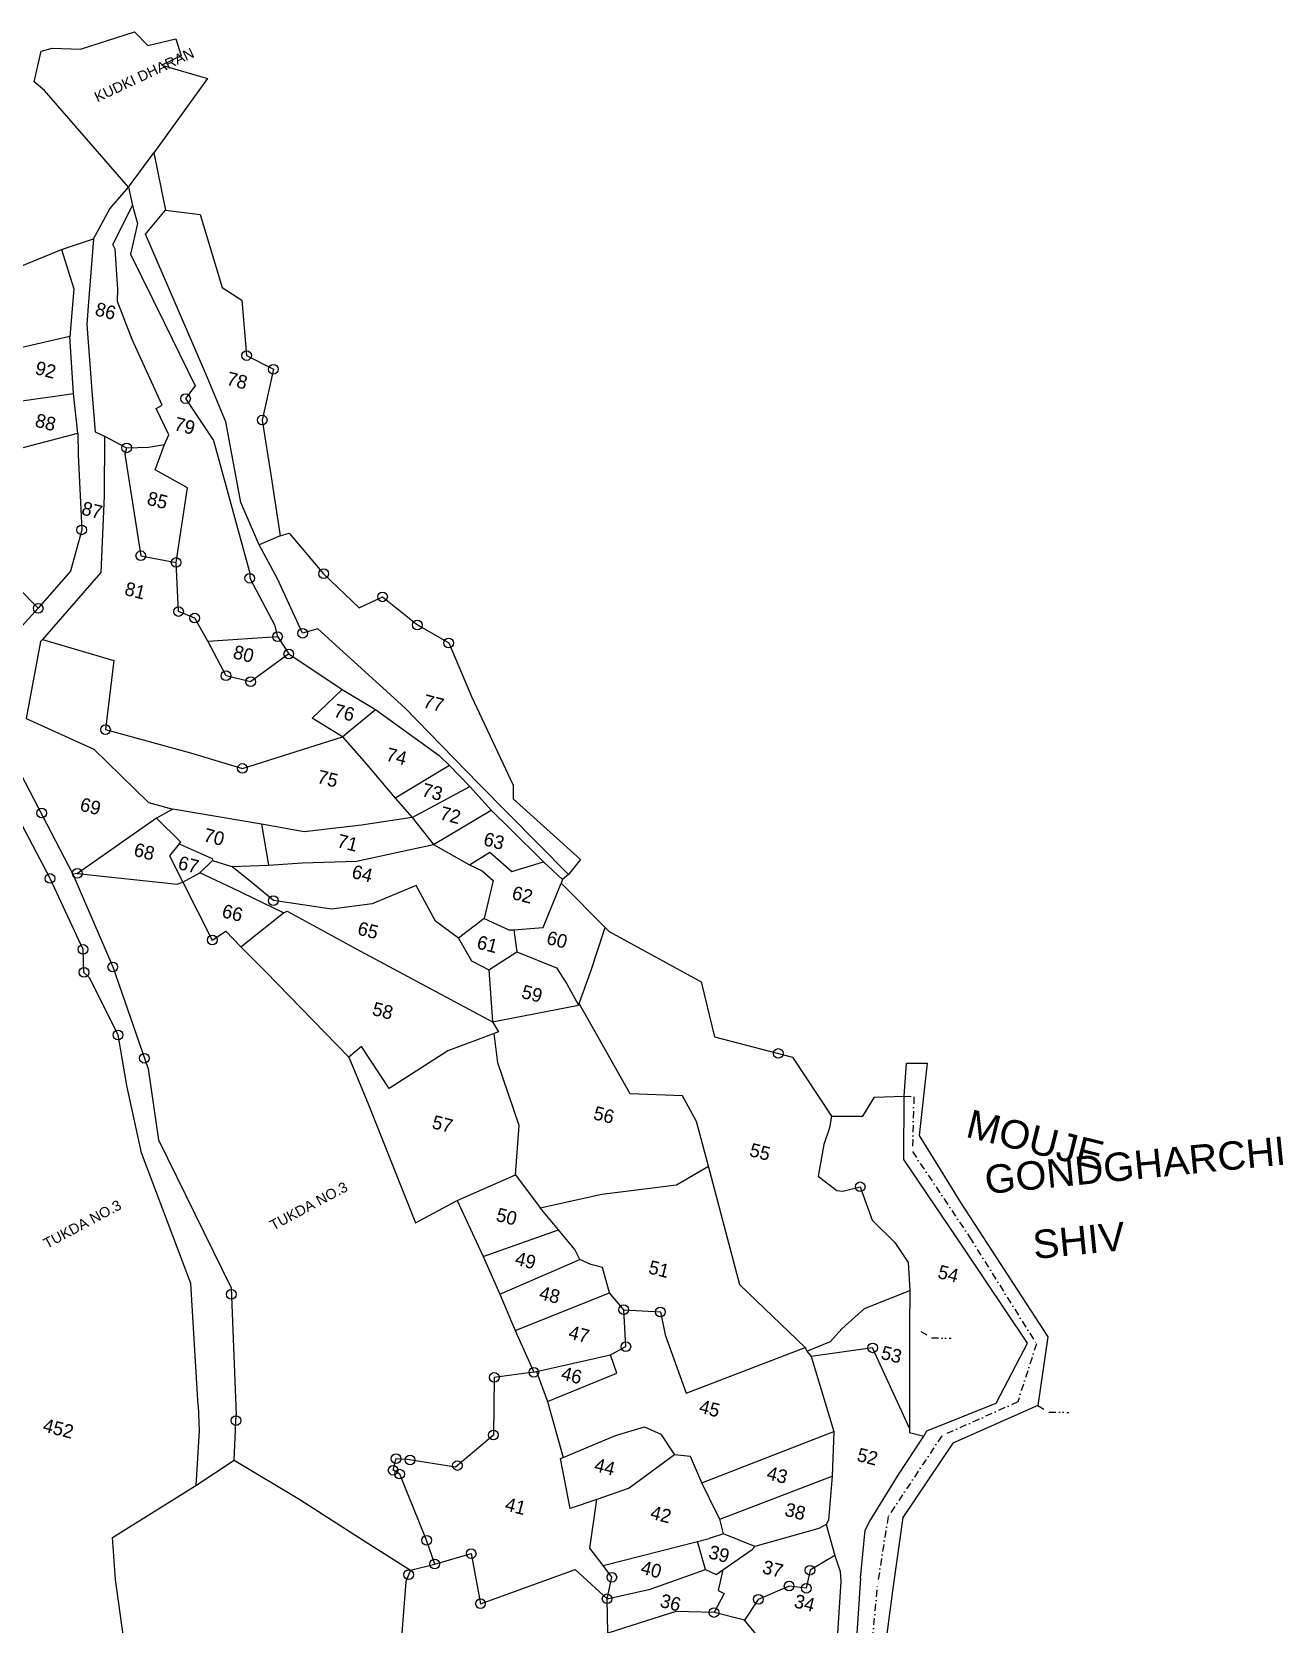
# Model space of a CAD drawing. Header units: metres. Extents: x 286922 to 289737, y 2012093 to 2016046.
# Drawn here: x 288843 to 289737, y 2013415 to 2014553 of the extents above; entities that cross this region are included whole.
import ezdxf
from ezdxf.enums import TextEntityAlignment as Align

# ---------------------------------------------------------------- set-up
doc = ezdxf.new("R2010")
doc.units = ezdxf.units.M
doc.header["$MEASUREMENT"] = 0
doc.linetypes.add('DASHDOT', pattern=[1, 0.5, -0.25, 0, -0.25])
doc.linetypes.add('DIVIDE', pattern=[1.25, 0.5, -0.25, 0, -0.25, 0, -0.25])
for name, color, linetype in [('OFF', 1, 'Continuous'), ('POLY_PARCEL', 6, 'Continuous'), ('POLY_ROAD', 30, 'Continuous'), ('POLY_WATER', 4, 'Continuous'), ('TEXT_MAPIN', 7, 'Continuous'), ('TEXT_MAPOUT', 7, 'Continuous'), ('TEXT_PARCEL', 7, 'Continuous'), ('V_BOUND_LINE', 7, 'Continuous'), ('V_BOUND_STREAM_LINE', 7, 'DASHDOT'), ('V_DIVIDE_LINE', 7, 'DIVIDE')]:
    doc.layers.add(name, color=color, linetype=linetype)
doc.styles.get("Standard").update_dxf_attribs({"font": 'arial.ttf'})
doc.styles.add('TEXT_MAP', font='', dxfattribs={"height": 2.5})
doc.styles.get('TEXT_MAP').set_extended_font_data('Kruti Dev 050')

msp = doc.modelspace()

# ---------------------------------------------------------------- linework, layer by layer
for centre in [(288996.6847803536, 2014321.856539308), (289015.8548583533, 2014312.102888909), (288953.0702828384, 2014291.142332047), (289007.8390956699, 2014275.749817765), (288911.0235985436, 2014255.932294803), (288878.9049104449, 2014197.339953838), (288921.1385983991, 2014178.800587571), (288946.3708557992, 2014174.030346198), (288998.9660553984, 2014162.755349843), (289051.6934478013, 2014166.015598405), (288847.8346577569, 2014141.287964483), (288948.0676399908, 2014138.969188007), (289093.7941257687, 2014149.449795872), (288959.6287912707, 2014134.273119311), (289118.6623048945, 2014129.373968594), (289018.7992281709, 2014121.053955554), (289036.7229360795, 2014123.472593947), (289141.0924249379, 2014116.492573247), (289026.8348354051, 2014108.641490996), (288982.0295152896, 2014093.109950806), (288999.575658665, 2014088.838325023), (288895.9356784682, 2014054.573067351), (288993.7133272483, 2014026.865772704), (288850.3891574864, 2013994.967098453), (288856.2702915443, 2013948.239064863), (288875.8476692578, 2013951.884323733), (289015.8488012164, 2013932.403120737), (288972.1643582918, 2013904.234342641), (288879.9023041729, 2013897.523003417), (288880.5151377596, 2013881.141082649), (288901.1456891948, 2013885.029177117), (288904.8840268397, 2013836.452894354), (289376.5089821484, 2013823.197319174), (288923.7023625835, 2013819.806398082), (289434.9827764115, 2013727.907725301), (288985.8262643769, 2013651.136352947), (289266.0995114372, 2013640.132095498), (289292.2357946649, 2013638.507807636), (289267.5972864089, 2013613.722813469), (289443.8656337866, 2013612.85113826), (289201.8821872831, 2013595.374660955), (289173.5928580982, 2013591.716575966), (288989.1131434803, 2013560.911833388), (289173.0090627876, 2013550.580326725), (289101.367684441, 2013525.402592232), (289103.4925064188, 2013533.711308495), (289113.4890624075, 2013532.735452497), (289147.2919544607, 2013528.773237425), (289106.0353032582, 2013522.628187226), (289125.2582180968, 2013475.348589256), (289131.0401128761, 2013458.378774128), (289157.1082564367, 2013465.880776535), (289112.4549274816, 2013450.830185761), (289257.6053306253, 2013448.964408222), (289399.1500849683, 2013454.005362812), (289254.2240777705, 2013433.543985166), (289384.2258729254, 2013442.646943841), (289396.4807336367, 2013441.093693975), (289163.7568058468, 2013430.03667964), (289330.5692766774, 2013423.748141696), (289362.1763958923, 2013433.110708446)]:
    msp.add_circle(centre, 3.453921778540963)
at = {"layer": 'OFF'}
msp.add_line((289468.1009184535, 2013816.227871279), (289482.8908427499, 2013816.161819414), dxfattribs=at)
at = {"layer": 'POLY_PARCEL'}
for p, q in [((288901.214917987, 2014401.186485926), (288915.1313474781, 2014429.044699236)), ((288887.2981872186, 2014405.189769536), (288883.6221557073, 2014357.225638421)), ((288864.5298512412, 2014397.717785958), (288873.2324993986, 2014369.632871808)), ((288902.7873143738, 2014397.981441839), (288901.214917987, 2014401.186485926)), ((288904.7408843313, 2014369.283386544), (288902.7873143738, 2014397.981441839)), ((288873.2324993986, 2014369.632871808), (288870.5152439344, 2014335.36817244)), ((288904.5237264744, 2014360.570423566), (288904.7408843313, 2014369.283386544)), ((288915.0616971022, 2014333.310293863), (288904.5237264744, 2014360.570423566)), ((288883.6221557073, 2014357.225638421), (288882.6949923105, 2014344.106208665)), ((288882.6949923105, 2014344.106208665), (288886.0521900306, 2014296.661324295)), ((288870.5152439344, 2014335.36817244), (288835.2725291703, 2014327.392075409)), ((288873.1025183725, 2014294.829760237), (288870.5152439344, 2014335.36817244)), ((288936.4580725878, 2014286.368289326), (288915.0616971022, 2014333.310293863)), ((288831.1711307811, 2014288.810091565), (288873.1025183725, 2014294.829760237)), ((288876.1714761255, 2014266.396986356), (288873.1025183725, 2014294.829760237)), ((288886.0521900306, 2014296.661324295), (288888.5703974835, 2014267.260570075)), ((288932.1415249752, 2014284.068579495), (288936.4580725878, 2014286.368289326)), ((288941.0859580633, 2014265.156797969), (288932.1415249752, 2014284.068579495)), ((288827.949129612, 2014253.891087356), (288876.1714761255, 2014266.396986356)), ((288876.1714761255, 2014266.396986356), (288876.408009054, 2014250.864940198)), ((288888.5703974835, 2014267.260570075), (288895.1737119241, 2014264.298287068)), ((288895.1737119241, 2014264.298287068), (288894.9273641016, 2014221.60302201)), ((288895.1737119241, 2014264.298287068), (288911.0235985436, 2014255.932294803)), ((288911.0235985436, 2014255.932294803), (288926.5241866648, 2014256.299771327)), ((288926.5241866648, 2014256.299771327), (288938.0868978534, 2014258.380965619)), ((288931.3082037635, 2014240.104300209), (288938.0868978534, 2014258.380965619)), ((288938.0868978534, 2014258.380965619), (288941.0859580633, 2014265.156797969)), ((288876.408009054, 2014250.864940198), (288878.9049104449, 2014197.339953838)), ((288911.0235985436, 2014255.932294803), (288909.7504023161, 2014251.424407665)), ((288909.7504023161, 2014251.424407665), (288921.1385983991, 2014178.800587571)), ((288954.5126750842, 2014227.249545055), (288931.3082037635, 2014240.104300209)), ((288946.3708557992, 2014174.030346198), (288954.5126750842, 2014227.249545055)), ((288894.9273641016, 2014221.60302201), (288892.6497223643, 2014166.958153232)), ((288878.9049104449, 2014197.339953838), (288871.0092295244, 2014167.866729186)), ((289020.6064788483, 2014192.988100185), (289005.658408503, 2014186.729733896)), ((288812.2774676858, 2014177.227844763), (288847.8346577569, 2014141.287964483)), ((288921.1385983991, 2014178.800587571), (288946.3708557992, 2014174.030346198)), ((288871.0092295244, 2014167.866729186), (288847.8346577569, 2014141.287964483)), ((288892.6497223643, 2014166.958153232), (288850.8047689007, 2014119.059259317)), ((288948.0676399908, 2014138.969188007), (288946.3708557992, 2014174.030346198)), ((288847.8346577569, 2014141.287964483), (288829.5196570063, 2014121.080865017)), ((288959.6287912707, 2014134.273119311), (288948.0676399908, 2014138.969188007)), ((288969.1016713852, 2014117.757845273), (288959.6287912707, 2014134.273119311)), ((288969.1016713852, 2014117.757845273), (289018.7992281709, 2014121.053955554)), ((288849.4239671755, 2014117.47108784), (288839.2611323011, 2014062.45734133)), ((288850.8047689007, 2014119.059259317), (288849.4239671755, 2014117.47108784)), ((288850.8047689007, 2014119.059259317), (288901.8660582727, 2014103.988820407)), ((288982.0295152896, 2014093.109950806), (288969.1016713852, 2014117.757845273)), ((289026.8348354051, 2014108.641490996), (288999.575658665, 2014088.838325023)), ((288901.8660582727, 2014103.988820407), (288895.9356784682, 2014054.573067351)), ((288999.575658665, 2014088.838325023), (288982.0295152896, 2014093.109950806)), ((289043.4427114901, 2014062.687744665), (289065.0616329614, 2014083.30424469)), ((289068.8192053175, 2014052.567278324), (289088.7386466365, 2014069.037253845)), ((288839.2611323011, 2014062.45734133), (288887.6625503271, 2014040.607746887)), ((288895.9356784682, 2014054.573067351), (288956.6959307236, 2014037.979520426)), ((289065.1234059891, 2014049.415954336), (289043.4427114901, 2014062.687744665)), ((289065.1234059891, 2014049.415954336), (289068.8192053175, 2014052.567278324)), ((288887.6625503271, 2014040.607746887), (288926.5598841953, 2014002.493457302)), ((288993.7133272483, 2014026.865772704), (289065.1234059891, 2014049.415954336)), ((289065.1234059891, 2014049.415954336), (289082.2456284328, 2014029.860423661)), ((288956.6959307236, 2014037.979520426), (288993.7133272483, 2014026.865772704)), ((289082.2456284328, 2014029.860423661), (289102.8783761968, 2014005.677963762)), ((289141.5548179038, 2014028.888600023), (289102.8783761968, 2014005.677963762)), ((289114.8535508572, 2013991.702614085), (289156.2445383444, 2014013.886089361)), ((288926.5598841953, 2014002.493457302), (288943.9421264461, 2013997.803236501)), ((288943.9421264461, 2013997.803236501), (288932.4443961954, 2013991.372717513)), ((289007.3481085881, 2013986.955675906), (288943.9421264461, 2013997.803236501)), ((289102.8783761968, 2014005.677963762), (289114.8535508572, 2013991.702614085)), ((289130.1917520417, 2013972.482235395), (289171.4571887294, 2013997.031326621)), ((288932.4443961954, 2013991.372717513), (288875.8476692578, 2013951.884323733)), ((288932.4443961954, 2013991.372717513), (288949.5530794907, 2013974.424133237)), ((289037.8994938271, 2013981.524458335), (289007.3481085881, 2013986.955675906)), ((289007.3481085881, 2013986.955675906), (289012.2900148048, 2013957.750631096)), ((289078.8365380625, 2013986.384306994), (289037.8994938271, 2013981.524458335)), ((289114.8535508572, 2013991.702614085), (289078.8365380625, 2013986.384306994)), ((289114.8535508572, 2013991.702614085), (289130.1917520417, 2013972.482235395)), ((288948.5251890401, 2013973.091904517), (288941.6650955944, 2013964.431992604)), ((288949.5530794907, 2013974.424133237), (288948.5251890401, 2013973.091904517)), ((288948.5251890401, 2013973.091904517), (288971.9909295595, 2013962.405728776)), ((289075.1172001194, 2013960.61719926), (289130.1917520417, 2013972.482235395)), ((289130.1917520417, 2013972.482235395), (289155.8063359004, 2013957.863497217)), ((288941.6650955944, 2013964.431992604), (288951.2008846404, 2013945.649860854)), ((288963.2838250906, 2013952.160087393), (288972.3216081735, 2013960.960780207)), ((288971.9909295595, 2013962.405728776), (288972.3216081735, 2013960.960780207)), ((288972.3216081735, 2013960.960780207), (288986.2134014081, 2013956.896906471)), ((289036.4670622619, 2013959.497691366), (289075.1172001194, 2013960.61719926)), ((289155.8063359004, 2013957.863497217), (289170.505407846, 2013967.04145347)), ((289170.505407846, 2013967.04145347), (289186.1299426942, 2013953.323220158)), ((288875.8476692578, 2013951.884323733), (288872.6858914415, 2013951.431035513)), ((288875.8476692578, 2013951.884323733), (288947.1387858051, 2013944.222989387)), ((288951.2008846404, 2013945.649860854), (288963.2838250906, 2013952.160087393)), ((288986.6548390749, 2013941.405328524), (288963.2838250906, 2013952.160087393)), ((288986.2134014081, 2013956.896906471), (289012.2900148048, 2013957.750631096)), ((289000.7766230925, 2013945.180637489), (288986.2134014081, 2013956.896906471)), ((289012.2900148048, 2013957.750631096), (289036.4670622619, 2013959.497691366)), ((289155.8063359004, 2013957.863497217), (289165.059289688, 2013953.660740932)), ((289165.059289688, 2013953.660740932), (289172.8738241597, 2013946.689669636)), ((289186.1299426942, 2013953.323220158), (289208.7002853003, 2013960.147963433)), ((288947.1387858051, 2013944.222989387), (288951.2008846404, 2013945.649860854)), ((288951.2008846404, 2013945.649860854), (288972.1643582918, 2013904.234342641)), ((289022.998811621, 2013923.774992813), (288986.6548390749, 2013941.405328524)), ((289015.8488012164, 2013932.403120737), (289000.7766230925, 2013945.180637489)), ((289117.7552051781, 2013943.290020236), (289086.276419018, 2013930.174321809)), ((289131.6049019138, 2013917.669427392), (289117.7552051781, 2013943.290020236)), ((289172.8738241597, 2013946.689669636), (289166.3878177936, 2013919.706826386)), ((289208.5768663208, 2013913.218774935), (289221.416310142, 2013944.851311908)), ((289057.2843729511, 2013926.272518774), (289015.8488012164, 2013932.403120737)), ((289086.276419018, 2013930.174321809), (289057.2843729511, 2013926.272518774)), ((288992.6940398748, 2013899.302497965), (289022.998811621, 2013923.774992813)), ((289022.998811621, 2013923.774992813), (289025.6275865541, 2013924.967930345)), ((289025.6275865541, 2013924.967930345), (289077.9797577046, 2013896.386843808)), ((289148.0642374507, 2013905.506214879), (289131.6049019138, 2013917.669427392)), ((289166.3878177936, 2013919.706826386), (289148.0642374507, 2013905.506214879)), ((289166.3878177936, 2013919.706826386), (289183.905852021, 2013911.470620465)), ((288972.1643582918, 2013904.234342641), (288981.8943116047, 2013910.505054013)), ((288981.8943116047, 2013910.505054013), (288992.6940398748, 2013899.302497965)), ((289148.0642374507, 2013905.506214879), (289157.3204645214, 2013889.297938816)), ((289183.905852021, 2013911.470620465), (289187.4992345748, 2013911.461143363)), ((289187.4992345748, 2013911.461143363), (289208.5768663208, 2013913.218774935)), ((289187.4992345748, 2013911.461143363), (289189.8268695973, 2013895.803682098)), ((289242.5146399272, 2013882.0717208), (289252.9230200229, 2013913.193783318)), ((289010.1495657484, 2013881.818423856), (288992.6940398748, 2013899.302497965)), ((289077.9797577046, 2013896.386843808), (289172.4493248943, 2013845.704155298)), ((289169.6966480641, 2013882.986970013), (289189.8268695973, 2013895.803682098)), ((289189.8268695973, 2013895.803682098), (289218.0217987257, 2013884.335577579)), ((289069.7334939812, 2013820.620848882), (289010.1495657484, 2013881.818423856)), ((289157.3204645214, 2013889.297938816), (289169.6966480641, 2013882.986970013)), ((289169.6966480641, 2013882.986970013), (289172.4493248943, 2013845.704155298)), ((289218.0217987257, 2013884.335577579), (289225.4948524599, 2013872.930740803)), ((289234.2543521867, 2013858.830356902), (289242.5146399272, 2013882.0717208)), ((289225.4948524599, 2013872.930740803), (289233.8557376897, 2013857.632376087)), ((289233.8557376897, 2013857.632376087), (289234.2543521867, 2013858.830356902)), ((289270.6437014512, 2013794.306203476), (289234.2543521867, 2013858.830356902)), ((289172.4493248943, 2013845.704155298), (289233.8557376897, 2013857.632376087)), ((289173.4174145284, 2013837.582401608), (289140.3784001234, 2013825.184966954)), ((289172.4493248943, 2013845.704155298), (289176.6763026467, 2013838.77431753)), ((289176.6763026467, 2013838.77431753), (289173.4174145284, 2013837.582401608)), ((289176.1310567302, 2013816.603998459), (289173.4174145284, 2013837.582401608)), ((289078.8526404323, 2013828.290335812), (289069.7334939812, 2013820.620848882)), ((289098.4335265195, 2013798.232685445), (289078.8526404323, 2013828.290335812)), ((289140.3784001234, 2013825.184966954), (289098.4335265195, 2013798.232685445)), ((289069.7334939812, 2013820.620848882), (289083.4793716815, 2013787.227680643)), ((289191.3751167522, 2013771.682855144), (289176.1310567302, 2013816.603998459)), ((289308.0296752859, 2013793.013593476), (289270.6437014512, 2013794.306203476)), ((289317.9526376976, 2013774.563937543), (289308.0296752859, 2013793.013593476)), ((289083.4793716815, 2013787.227680643), (289117.4286975329, 2013702.165101833)), ((289414.3984633049, 2013778.402383896), (289413.037578334, 2013769.96137208)), ((289188.7171205381, 2013736.460614697), (289191.3751167522, 2013771.682855144)), ((289326.6689135395, 2013742.578120741), (289317.9526376976, 2013774.563937543)), ((289413.037578334, 2013769.96137208), (289408.9619514943, 2013758.220597489)), ((289408.9619514943, 2013758.220597489), (289404.9227890706, 2013735.473072294)), ((289147.1527145957, 2013718.21795304), (289188.7171205381, 2013736.460614697)), ((289188.7171205381, 2013736.460614697), (289206.3036542108, 2013712.935361926)), ((289303.8500016237, 2013729.407208859), (289326.6689135395, 2013742.578120741)), ((289348.9477131877, 2013657.982633954), (289326.6689135395, 2013742.578120741)), ((289404.9227890706, 2013735.473072294), (289418.3165558875, 2013725.331825732)), ((289206.3036542108, 2013712.935361926), (289250.3612456067, 2013722.723077501)), ((289250.3612456067, 2013722.723077501), (289303.8500016237, 2013729.407208859)), ((289418.3165558875, 2013725.331825732), (289422.6325359757, 2013724.775529503)), ((289422.6325359757, 2013724.775529503), (289434.9827764115, 2013727.907725301)), ((289434.9827764115, 2013727.907725301), (289443.5237028095, 2013704.073342862)), ((289117.4286975329, 2013702.165101833), (289147.1527145957, 2013718.21795304)), ((289147.1527145957, 2013718.21795304), (289165.7402761024, 2013678.08140859)), ((289219.5550513329, 2013697.138291453), (289206.3036542108, 2013712.935361926)), ((289443.5237028095, 2013704.073342862), (289459.7344754149, 2013688.190889727)), ((289165.7402761024, 2013678.08140859), (289219.5550513329, 2013697.138291453)), ((289231.2411820654, 2013683.22635586), (289219.5550513329, 2013697.138291453)), ((289459.7344754149, 2013688.190889727), (289469.2105922925, 2013673.855203492)), ((289165.7402761024, 2013678.08140859), (289177.6607832637, 2013651.230384165)), ((289177.6607832637, 2013651.230384165), (289234.7113446706, 2013676.071769306)), ((289234.7113446706, 2013676.071769306), (289231.2411820654, 2013683.22635586)), ((289242.5041811803, 2013672.52791375), (289234.7113446706, 2013676.071769306)), ((289250.845122911, 2013670.356992266), (289242.5041811803, 2013672.52791375)), ((289255.840834116, 2013652.092934209), (289250.845122911, 2013670.356992266)), ((289469.2105922925, 2013673.855203492), (289470.323243786, 2013653.805636601)), ((289395.6803146302, 2013613.032096055), (289348.9477131877, 2013657.982633954)), ((289438.1033359427, 2013640.961898628), (289470.323243786, 2013653.805636601)), ((289470.323243786, 2013653.805636601), (289470.1188091441, 2013628.223366841)), ((289177.6607832637, 2013651.230384165), (289188.6251065196, 2013625.180681076)), ((289188.6251065196, 2013625.180681076), (289255.840834116, 2013652.092934209)), ((289266.0995114372, 2013640.132095498), (289255.840834116, 2013652.092934209)), ((289267.5972864089, 2013613.722813469), (289266.0995114372, 2013640.132095498)), ((289266.0995114372, 2013640.132095498), (289292.2357946649, 2013638.507807636)), ((289292.2357946649, 2013638.507807636), (289295.6367540527, 2013622.169886629)), ((289421.9353664424, 2013626.356746947), (289438.1033359427, 2013640.961898628)), ((289188.6251065196, 2013625.180681076), (289201.8821872831, 2013595.374660955)), ((289295.6367540527, 2013622.169886629), (289310.7349996598, 2013580.501620567)), ((289413.8322606161, 2013617.451910191), (289421.9353664424, 2013626.356746947)), ((289470.1188091441, 2013628.223366841), (289470.2652918221, 2013555.48298615)), ((289203.7540304359, 2013595.876059953), (289256.618016273, 2013607.984813766)), ((289256.618016273, 2013607.984813766), (289267.5972864089, 2013613.722813469)), ((289261.1844508962, 2013594.804889104), (289256.618016273, 2013607.984813766)), ((289310.7349996598, 2013580.501620567), (289395.6803146302, 2013613.032096055)), ((289395.6803146302, 2013613.032096055), (289396.9834470776, 2013610.557302929)), ((289396.9834470776, 2013610.557302929), (289413.8322606161, 2013617.451910191)), ((289396.9834470776, 2013610.557302929), (289399.9101460725, 2013606.742714422)), ((289443.8656337866, 2013612.85113826), (289399.9101460725, 2013606.742714422)), ((289470.2652918221, 2013555.48298615), (289443.8656337866, 2013612.85113826)), ((289399.9101460725, 2013606.742714422), (289416.1425259242, 2013553.186541543)), ((289173.5928580982, 2013591.716575966), (289173.0090627876, 2013550.580326725)), ((289201.8821872831, 2013595.374660955), (289173.5928580982, 2013591.716575966)), ((289201.8821872831, 2013595.374660955), (289203.7540304359, 2013595.876059953)), ((289203.7540304359, 2013595.876059953), (289211.7284203699, 2013574.580984937)), ((289211.7284203699, 2013574.580984937), (289261.1844508962, 2013594.804889104)), ((289211.7284203699, 2013574.580984937), (289222.7031417064, 2013534.567922648)), ((289260.1615254366, 2013550.296611145), (289280.8634463373, 2013556.390800613)), ((289280.8634463373, 2013556.390800613), (289292.4755591966, 2013551.162353622)), ((289292.4755591966, 2013551.162353622), (289302.280386088, 2013536.333934736)), ((289321.9686485758, 2013516.380190117), (289416.1425259242, 2013553.186541543)), ((289416.1425259242, 2013553.186541543), (289414.9268993738, 2013521.288582886)), ((289470.2652918221, 2013555.48298615), (289470.1865887903, 2013552.412652217)), ((289470.1865887903, 2013552.412652217), (289480.3444619209, 2013549.829934531)), ((289173.0090627876, 2013550.580326725), (289145.9595890851, 2013527.643444357)), ((289222.7031417064, 2013534.567922648), (289260.1615254366, 2013550.296611145)), ((288987.7506953769, 2013532.612080761), (289034.6654492748, 2013504.523031774)), ((289101.367684441, 2013525.402592232), (289103.4925064188, 2013533.711308495)), ((289103.4925064188, 2013533.711308495), (289109.9909626361, 2013533.284022365)), ((289145.9595890851, 2013527.643444357), (289109.9909626361, 2013533.284022365)), ((289220.9972661004, 2013533.851629435), (289222.7031417064, 2013534.567922648)), ((289227.7097180521, 2013498.102202036), (289220.9972661004, 2013533.851629435)), ((289302.280386088, 2013536.333934736), (289269.9699298326, 2013512.541613188)), ((289313.7766647465, 2013535.132450443), (289302.280386088, 2013536.333934736)), ((289321.9686485758, 2013516.380190117), (289313.7766647465, 2013535.132450443)), ((289106.0353032582, 2013522.628187226), (289101.367684441, 2013525.402592232)), ((289125.2582180968, 2013475.348589256), (289106.0353032582, 2013522.628187226)), ((289334.7929798379, 2013490.568570913), (289414.9268993738, 2013521.288582886)), ((289414.9268993738, 2013521.288582886), (289412.3959250943, 2013489.682092058)), ((288900.8208769575, 2013477.255092033), (288960.5002821878, 2013514.602675949)), ((289269.9699298326, 2013512.541613188), (289246.7631129608, 2013504.487953744)), ((289332.5061850437, 2013494.554224579), (289321.9686485758, 2013516.380190117)), ((289034.6654492748, 2013504.523031774), (289080.5895149187, 2013475.074471371)), ((289246.7631129608, 2013504.487953744), (289227.7097180521, 2013498.102202036)), ((289241.9788049693, 2013469.793667652), (289246.7631129608, 2013504.487953744)), ((289334.7929798379, 2013490.568570913), (289332.5061850437, 2013494.554224579)), ((289337.3060240219, 2013479.924937303), (289334.7929798379, 2013490.568570913)), ((289405.5229205553, 2013483.839138809), (289359.800444291, 2013470.955598411)), ((289410.5610856839, 2013486.628152526), (289405.5229205553, 2013483.839138809)), ((289412.3959250943, 2013489.682092058), (289410.5610856839, 2013486.628152526)), ((289410.5610856839, 2013486.628152526), (289416.7913372915, 2013464.405435111)), ((288903.0500721576, 2013447.301967051), (288900.8208769575, 2013477.255092033)), ((289080.5895149187, 2013475.074471371), (289113.6949686999, 2013453.962413084)), ((289131.0401128761, 2013458.378774128), (289125.2582180968, 2013475.348589256)), ((289251.3077075509, 2013457.32390577), (289318.7887444408, 2013474.594651321)), ((289318.7887444408, 2013474.594651321), (289327.0507309012, 2013476.709181157)), ((289324.4878533158, 2013454.388859028), (289318.7887444408, 2013474.594651321)), ((289337.3060240219, 2013479.924937303), (289327.0507309012, 2013476.709181157)), ((289359.800444291, 2013470.955598411), (289337.3060240219, 2013479.924937303)), ((289131.0401128761, 2013458.378774128), (289157.1082564367, 2013465.880776535)), ((289157.1082564367, 2013465.880776535), (289163.7568058468, 2013430.03667964)), ((289251.3077075509, 2013457.32390577), (289241.9788049693, 2013469.793667652)), ((289336.9203752056, 2013454.202931087), (289357.7660175661, 2013468.753542678)), ((289359.800444291, 2013470.955598411), (289357.7660175661, 2013468.753542678)), ((289416.7913372915, 2013464.405435111), (289399.1500849683, 2013454.005362812)), ((289416.7913372915, 2013464.405435111), (289420.5803974689, 2013453.058027054)), ((289113.6949686999, 2013453.962413084), (289110.5087588481, 2013445.914347095)), ((289113.6949686999, 2013453.962413084), (289131.0401128761, 2013458.378774128)), ((289163.7568058468, 2013430.03667964), (289231.4186844294, 2013454.473900291)), ((289231.4186844294, 2013454.473900291), (289254.2240777705, 2013433.543985166)), ((289257.6053306253, 2013448.964408222), (289251.3077075509, 2013457.32390577)), ((289254.2240777705, 2013433.543985166), (289257.6053306253, 2013448.964408222)), ((289284.8754929687, 2013440.491945908), (289324.4878533158, 2013454.388859028)), ((289324.4878533158, 2013454.388859028), (289332.124335868, 2013450.855214362)), ((289332.124335868, 2013450.855214362), (289336.9203752056, 2013454.202931087)), ((289336.9203752056, 2013454.202931087), (289333.6247127806, 2013439.406387354)), ((289399.1500849683, 2013454.005362812), (289396.4807336367, 2013441.093693975)), ((289420.5803974689, 2013453.058027054), (289421.1063218048, 2013445.861231555)), ((288908.7538809272, 2013406.124547505), (288903.0500721576, 2013447.301967051)), ((289110.5087588481, 2013445.914347095), (289105.0599052837, 2013378.041518521)), ((289254.2240777705, 2013433.543985166), (289284.8754929687, 2013440.491945908)), ((289337.8503495114, 2013437.377310712), (289330.5692766774, 2013423.748141696)), ((289333.6247127806, 2013439.406387354), (289337.8503495114, 2013437.377310712)), ((289384.2258729254, 2013442.646943841), (289362.1763958923, 2013433.110708446)), ((289396.4807336367, 2013441.093693975), (289384.2258729254, 2013442.646943841)), ((289421.1063218048, 2013445.861231555), (289418.2704662147, 2013401.377480408)), ((289254.6835619482, 2013409.010869585), (289254.2240777705, 2013433.543985166)), ((289362.1763958923, 2013433.110708446), (289352.3309554008, 2013418.168691002)), ((289303.2224759599, 2013424.418718217), (289254.6835619482, 2013409.010869585)), ((289330.5692766774, 2013423.748141696), (289303.2224759599, 2013424.418718217)), ((289352.3309554008, 2013418.168691002), (289330.5692766774, 2013423.748141696)), ((289369.7606437447, 2013397.271690291), (289352.3309554008, 2013418.168691002))]:
    msp.add_line(p, q, dxfattribs=at)
at = {"layer": 'POLY_ROAD'}
for p, q in [((288912.3825141886, 2014442.278463288), (288915.1313474781, 2014429.044699236)), ((288915.1313474781, 2014429.044699236), (288918.8738492898, 2014416.183653373)), ((288918.8738492898, 2014416.183653373), (288913.6666780566, 2014394.228530876)), ((288924.5670514157, 2014408.708876192), (288938.7834101783, 2014425.86768087)), ((288967.5764439146, 2014308.893638114), (288924.5670514157, 2014408.708876192)), ((288913.6666780566, 2014394.228530876), (288937.8338233577, 2014345.47320198)), ((288937.8338233577, 2014345.47320198), (288960.0181192312, 2014300.338898616)), ((288981.8966571778, 2014274.5046362), (288967.5764439146, 2014308.893638114)), ((288960.0181192312, 2014300.338898616), (288953.0702828384, 2014291.142332047)), ((288953.0702828384, 2014291.142332047), (288972.9772628815, 2014261.12485013)), ((288992.461571272, 2014216.958671617), (288981.8966571778, 2014274.5046362)), ((288972.9772628815, 2014261.12485013), (288998.9436090807, 2014166.345794067)), ((289005.658408503, 2014186.729733896), (288992.461571272, 2014216.958671617)), ((289018.6779812314, 2014162.406998678), (289005.658408503, 2014186.729733896)), ((288998.9436090807, 2014166.345794067), (288998.9660553984, 2014162.755349843)), ((288998.9660553984, 2014162.755349843), (289016.5689458672, 2014129.491326987)), ((289036.7229360795, 2014123.472593947), (289018.6779812314, 2014162.406998678)), ((289016.5689458672, 2014129.491326987), (289018.7992281709, 2014121.053955554)), ((289018.7992281709, 2014121.053955554), (289026.8348354051, 2014108.641490996)), ((289047.5838292247, 2014126.716301954), (289036.7229360795, 2014123.472593947)), ((289109.6273505074, 2014070.19633195), (289047.5838292247, 2014126.716301954)), ((289026.8348354051, 2014108.641490996), (289065.0616329614, 2014083.30424469)), ((289065.0616329614, 2014083.30424469), (289088.7386466365, 2014069.037253845)), ((289088.7386466365, 2014069.037253845), (289134.2273287097, 2014036.154373074)), ((289162.3091499842, 2014016.073321253), (289109.6273505074, 2014070.19633195)), ((288832.2371170121, 2014028.718253685), (288872.6858914415, 2013951.431035513)), ((289134.2273287097, 2014036.154373074), (289141.5548179038, 2014028.888600023)), ((289141.5548179038, 2014028.888600023), (289156.2445383444, 2014013.886089361)), ((288856.2702915443, 2013948.239064863), (288819.1903087603, 2014018.368513458)), ((289156.2445383444, 2014013.886089361), (289171.4571887294, 2013997.031326621)), ((289226.557236303, 2013951.100049225), (289162.3091499842, 2014016.073321253)), ((289171.4571887294, 2013997.031326621), (289184.693251404, 2013984.035296361)), ((289184.693251404, 2013984.035296361), (289208.7002853003, 2013960.147963433)), ((288872.6858914415, 2013951.431035513), (288901.1456891948, 2013885.029177117)), ((289208.7002853003, 2013960.147963433), (289222.2976268101, 2013947.469732541)), ((288879.9023041729, 2013897.523003417), (288856.2702915443, 2013948.239064863)), ((288880.5151377596, 2013881.141082649), (288879.9023041729, 2013897.523003417)), ((288884.4309866522, 2013877.130764028), (288880.5151377596, 2013881.141082649)), ((288901.1456891948, 2013885.029177117), (288926.3379057409, 2013812.18570659)), ((288904.8840268397, 2013836.452894354), (288884.4309866522, 2013877.130764028)), ((288911.2448370371, 2013800.314710523), (288904.8840268397, 2013836.452894354)), ((288926.3379057409, 2013812.18570659), (288933.7822004937, 2013761.47535472)), ((288921.6237734867, 2013752.156595399), (288911.2448370371, 2013800.314710523)), ((288933.7822004937, 2013761.47535472), (288985.6449786874, 2013655.632125177)), ((288956.7479459976, 2013658.921993399), (288921.6237734867, 2013752.156595399)), ((288962.043567119, 2013571.681016239), (288956.7479459976, 2013658.921993399)), ((288985.6449786874, 2013655.632125177), (288989.3043184628, 2013564.882777089)), ((288962.043567119, 2013571.681016239), (288962.7561481072, 2013553.651318243)), ((288987.7506953769, 2013532.612080761), (288989.3043184628, 2013564.882777089)), ((288962.7561481072, 2013553.651318243), (288960.5002821878, 2013514.602675949)), ((288960.5002821878, 2013514.602675949), (288987.7506953769, 2013532.612080761))]:
    msp.add_line(p, q, dxfattribs=at)
at = {"layer": 'POLY_WATER'}
for p, q in [((288912.3825141886, 2014442.278463288), (288930.4049789789, 2014466.740576472)), ((289466.3672341549, 2013792.782671569), (289468.1009184535, 2013816.227871279)), ((289482.8908427499, 2013816.161819414), (289477.1482015837, 2013764.469033721)), ((289466.2300301821, 2013747.457943943), (289466.3672341549, 2013792.782671569)), ((289477.1482015837, 2013764.469033721), (289507.1063441078, 2013715.967349464)), ((289508.9143000341, 2013684.128631723), (289466.2300301821, 2013747.457943943)), ((289507.1063441078, 2013715.967349464), (289569.0916326697, 2013620.785854771)), ((289554.4932926361, 2013616.134963236), (289508.9143000341, 2013684.128631723)), ((289569.0916326697, 2013620.785854771), (289561.8483358793, 2013571.64201647)), ((289532.0391813346, 2013573.396283266), (289554.4932926361, 2013616.134963236)), ((289482.6438788592, 2013553.536240831), (289532.0391813346, 2013573.396283266)), ((289561.8483358793, 2013571.64201647), (289501.1883396269, 2013544.665759725)), ((289480.3444619209, 2013549.829934531), (289482.6438788592, 2013553.536240831)), ((289462.0362445911, 2013521.816321098), (289480.3444619209, 2013549.829934531)), ((289501.1883396269, 2013544.665759725), (289465.3258578281, 2013491.641452889)), ((289441.8801634806, 2013488.947679426), (289462.0362445911, 2013521.816321098)), ((289435.2665077999, 2013448.198134272), (289438.5357296651, 2013482.471840059)), ((289438.5357296651, 2013482.471840059), (289441.8801634806, 2013488.947679426)), ((289465.3258578281, 2013491.641452889), (289458.5115479358, 2013442.529290179)), ((289435.2665077999, 2013448.198134272), (289428.5084578736, 2013349.151866541)), ((289458.5115479358, 2013442.529290179), (289447.0436883782, 2013357.67448337))]:
    msp.add_line(p, q, dxfattribs=at)
at = {"layer": 'V_BOUND_LINE'}
for p, q in [((288878.090856777, 2014540.845984729), (288916.5361229556, 2014553.162711011)), ((288916.5361229556, 2014553.162711011), (288926.2423753095, 2014543.421339773)), ((288849.9082016711, 2014539.365747677), (288857.8010654947, 2014541.468795174)), ((288857.8010654947, 2014541.468795174), (288878.090856777, 2014540.845984729)), ((288926.2423753095, 2014543.421339773), (288946.0847747269, 2014548.258235476)), ((288946.0847747269, 2014548.258235476), (288949.9620986441, 2014536.066342573)), ((288844.8798068214, 2014517.500359176), (288849.9082016711, 2014539.365747677)), ((288949.9620986441, 2014536.066342573), (288936.0984299446, 2014529.404222931)), ((288936.0984299446, 2014529.404222931), (288968.7338444858, 2014519.824685015)), ((288968.7338444858, 2014519.824685015), (288930.4049789789, 2014466.740576472)), ((288852.4158380946, 2014511.176954627), (288844.8798068214, 2014517.500359176)), ((288912.3825141886, 2014442.278463288), (288852.4158380946, 2014511.176954627)), ((288930.4049789789, 2014466.740576472), (288938.7834101783, 2014425.86768087)), ((288899.0097976455, 2014426.585131539), (288912.3825141886, 2014442.278463288)), ((288887.2981872186, 2014405.189769536), (288899.0097976455, 2014426.585131539)), ((288938.7834101783, 2014425.86768087), (288963.5677034777, 2014422.688921474)), ((288963.5677034777, 2014422.688921474), (288979.1346541187, 2014370.528930097)), ((288864.5298512412, 2014397.717785958), (288887.2981872186, 2014405.189769536)), ((288814.0317072318, 2014376.846077315), (288864.5298512412, 2014397.717785958)), ((288979.1346541187, 2014370.528930097), (288993.3366301723, 2014361.336945504)), ((288993.3366301723, 2014361.336945504), (288996.6847803536, 2014321.856539308)), ((288996.6847803536, 2014321.856539308), (289015.8548583533, 2014312.102888909)), ((289015.8548583533, 2014312.102888909), (289007.8390956699, 2014275.749817765)), ((289007.8390956699, 2014275.749817765), (289014.3339055846, 2014235.208025853)), ((289014.3339055846, 2014235.208025853), (289020.6064788483, 2014192.988100185)), ((289020.6064788483, 2014192.988100185), (289027.1820857291, 2014195.053674771)), ((289027.1820857291, 2014195.053674771), (289051.6934478013, 2014166.015598405)), ((289051.6934478013, 2014166.015598405), (289077.1379074989, 2014141.629300779)), ((289077.1379074989, 2014141.629300779), (289093.7941257687, 2014149.449795872)), ((289093.7941257687, 2014149.449795872), (289118.6623048945, 2014129.373968594)), ((289118.6623048945, 2014129.373968594), (289141.0924249379, 2014116.492573247)), ((289141.0924249379, 2014116.492573247), (289157.3011541603, 2014078.337705744)), ((289157.3011541603, 2014078.337705744), (289187.1280916257, 2014014.964530384)), ((289187.1280916257, 2014014.964530384), (289187.2065483023, 2014005.236042123)), ((289187.2065483023, 2014005.236042123), (289235.2275832875, 2013961.862767147)), ((289235.2275832875, 2013961.862767147), (289226.557236303, 2013951.100049225)), ((289226.557236303, 2013951.100049225), (289222.2976268101, 2013947.469732541)), ((289222.2976268101, 2013947.469732541), (289221.416310142, 2013944.851311908)), ((289221.416310142, 2013944.851311908), (289252.9230200229, 2013913.193783318)), ((289252.9230200229, 2013913.193783318), (289255.6516824132, 2013910.301149615)), ((289255.6516824132, 2013910.301149615), (289321.2957512759, 2013874.308337305)), ((289321.2957512759, 2013874.308337305), (289330.8178479999, 2013835.038201095)), ((289330.8178479999, 2013835.038201095), (289386.5591326536, 2013820.59281728)), ((289386.5591326536, 2013820.59281728), (289414.3984633049, 2013778.402383896)), ((289436.8783790834, 2013778.508139163), (289445.2804957004, 2013791.890160429)), ((289445.2804957004, 2013791.890160429), (289466.3672341549, 2013792.782671569)), ((289414.3984633049, 2013778.402383896), (289436.8783790834, 2013778.508139163))]:
    msp.add_line(p, q, dxfattribs=at)
at = {"layer": 'V_BOUND_STREAM_LINE', "ltscale": 10}
for p, q in [((289466.3672341549, 2013792.782671569), (289473.3356337572, 2013792.154645253)), ((289473.3356337572, 2013792.154645253), (289472.3071093343, 2013753.061727171)), ((289472.3071093343, 2013753.061727171), (289513.2682364713, 2013691.799869147)), ((289513.2682364713, 2013691.799869147), (289560.8441517116, 2013615.673857217)), ((289560.8441517116, 2013615.673857217), (289547.5060968242, 2013574.271085387)), ((289547.5060968242, 2013574.271085387), (289493.2235945612, 2013549.942920151)), ((289493.2235945612, 2013549.942920151), (289454.9272372384, 2013492.259605668)), ((289454.9272372384, 2013492.259605668), (289447.5246455446, 2013444.946915771)), ((289438.8646140918, 2013354.524863497), (289447.5246455446, 2013444.946915771))]:
    msp.add_line(p, q, dxfattribs=at)
at = {"layer": 'V_DIVIDE_LINE', "ltscale": 10}
for p, q in [((289478.1865655002, 2013624.627730432), (289485.9282115757, 2013619.997768174)), ((289485.9282115757, 2013619.997768174), (289499.8605022347, 2013619.742200702)), ((289561.8483358793, 2013571.64201647), (289569.7691683654, 2013566.941829471)), ((289569.7691683654, 2013566.941829471), (289583.9955471504, 2013566.72984849))]:
    msp.add_line(p, q, dxfattribs=at)

# ---------------------------------------------------------------- texts
at = {"layer": 'TEXT_MAPIN'}
for s, rotation, p in [('KUDKI DHARAN', 25.1045394748622, (288890.1353565783, 2014502.753594492)), ('TUKDA NO.3 ', 28.1628659131858, (289015.7270100514, 2013696.556959228)), ('TUKDA NO.3', 28.1628659131858, (288854.0658188307, 2013683.58599596))]:
    msp.add_text(s, height=7.3085699283268, rotation=rotation, dxfattribs=at).set_placement(p)
at = {"layer": 'TEXT_MAPOUT'}
for s, rotation, p in [('MOUJE', 346.1017315341272, (289509.4678529937, 2013763.815802796)), ('GONDGHARCHI', 5.647610175485768, (289524.9954882919, 2013722.69548529)), ('SHIV', 5.647610175485768, (289559.2923710117, 2013676.283892871))]:
    msp.add_text(s, height=20.29276036283489, rotation=rotation, dxfattribs=at).set_placement(p)
at = {"layer": 'TEXT_PARCEL', "style": 'TEXT_MAP'}
for s, p in [('86', (288896.0002391849, 2014353.707622905)), ('92', (288853.2279589761, 2014311.657135431)), ('78', (288989.9734294765, 2014304.045948053)), ('88', (288853.1506069564, 2014274.196991633)), ('79', (288952.53239617, 2014271.672123463)), ('85', (288933.0888727087, 2014218.481991198)), ('87', (288886.3486397694, 2014211.383267675)), ('81', (288917.1280381903, 2014153.928785516)), ('80', (288994.5671851155, 2014108.694604578)), ('77', (289130.3339127336, 2014073.482993655)), ('76', (289066.4959603426, 2014066.802129544)), ('74', (289103.8314193207, 2014035.493561277)), ('75', (289054.675196228, 2014019.499811572)), ('69', (288885.1996109983, 2013999.792014678)), ('73', (289129.414466162, 2014010.124368016)), ('72', (289142.3502520575, 2013993.557112957)), ('70', (288973.5298013299, 2013977.894865239)), ('68', (288923.6879105578, 2013967.486372598)), ('71', (289068.9013318379, 2013973.724196055)), ('63', (289173.4740751657, 2013975.06601647)), ('67', (288955.2592093616, 2013958.074956983)), ('64', (289079.3817901723, 2013951.719446894)), ('62', (289193.7995795701, 2013936.622358888)), ('66', (288986.6537465538, 2013923.657828638)), ('65', (289083.4768078972, 2013911.213970483)), ('61', (289168.7130406944, 2013901.28804694)), ('60', (289218.5028942954, 2013904.527350311)), ('59', (289200.6160154537, 2013865.94409963)), ('58', (289094.0080203627, 2013853.762227647)), ('57', (289136.6908310574, 2013772.740615538)), ('56', (289251.9729683786, 2013779.295868299)), ('55', (289363.4878957302, 2013752.85591242)), ('50', (289182.4861417347, 2013706.649253271)), ('49', (289196.0221367658, 2013675.370748114)), ('51', (289291.3207494103, 2013669.064143159)), ('54', (289497.9574000367, 2013665.759403203)), ('48', (289213.2599762489, 2013650.740668129)), ('47', (289234.24404348, 2013622.578830688)), ('53', (289457.3581532708, 2013608.087808243)), ('46', (289228.9104473362, 2013593.265978309)), ('45', (289327.4450001622, 2013569.517488577)), ('452', (288862.289661372, 2013555.244827136)), ('52', (289440.2482470536, 2013535.132202265)), ('44', (289252.5662335563, 2013527.912269849)), ('43', (289375.7888777244, 2013522.057503315)), ('41', (289188.8566318515, 2013499.782406328)), ('42', (289292.6915698046, 2013493.927257125)), ('38', (289388.625236979, 2013496.001874475)), ('39', (289334.2392307623, 2013465.607277707)), ('40', (289285.7830499023, 2013454.553836628)), ('37', (289372.6193704678, 2013454.917543896)), ('36', (289299.5724705859, 2013430.850693425)), ('34', (289395.2627711253, 2013430.579159758))]:
    msp.add_text(s, height=9.740524974160747, rotation=345.6549629225859, dxfattribs=at).set_placement(p, align=Align.MIDDLE)

doc.saveas('drawing.dxf')
